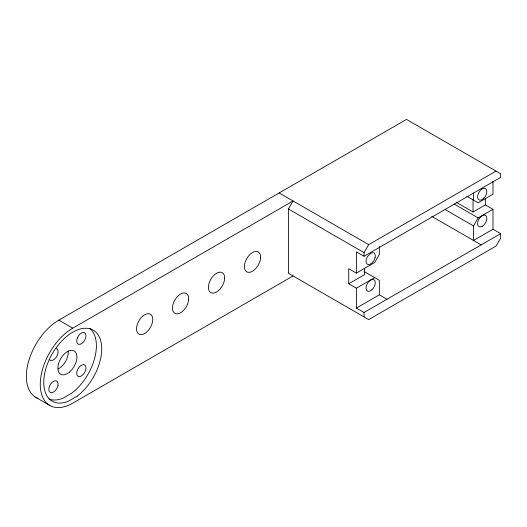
<?xml version="1.0" encoding="UTF-8"?>
<svg xmlns="http://www.w3.org/2000/svg" width="527" height="527" viewBox="0 0 527 527"><rect width="100%" height="100%" fill="white"/><g stroke="black" fill="none" stroke-linecap="round" stroke-linejoin="round"><path stroke-width="0.79" d="M293.071 275.95L72.739 403.162A45.921 26.515 -60 0 1 40.263 384.414A45.921 26.515 -60 0 1 72.739 328.169L293.071 200.965L288.434 208.995L288.434 273.269L368.683 319.606L496.012 246.089L500.65 238.059L500.65 233.639L492.995 229.219L473.516 240.47L473.516 225.931L478.154 217.895L492.995 209.324L492.995 229.219M364.506 268.309L364.506 274.672L348.736 283.776L356.39 288.197L356.39 308.091L364.045 312.504L500.65 233.639M356.39 308.091L379.348 294.83L379.348 280.292L364.111 271.497M379.348 246.531L379.348 254.469L374.71 262.505L356.39 273.085L348.736 268.665L348.736 283.776M473.516 200.102L473.516 192.961M492.995 209.324L485.341 204.904L485.341 198.541M492.995 181.143L492.995 194.213L478.154 202.783L466.843 196.255M37.733 398.313A45.921 26.515 -60 0 1 28.359 362.24A45.921 26.515 -60 0 1 58.82 320.139L406.488 119.418L500.65 173.785L500.65 177.395L364.045 256.267L364.045 252.65L368.683 244.62L496.012 171.104M58.306 368.893L59.801 367.984A13.445 7.767 -60 0 0 67.048 358.386L68.121 354.559L68.279 351.041M456.757 202.599L473.048 212.006L485.341 204.904M356.39 288.197L374.71 277.617M454.122 204.021L478.154 217.895M445.21 209.588L473.516 225.931M431.771 216.366L481.171 244.884M279.158 192.928L368.683 244.62M288.434 208.995L364.045 252.65M364.045 256.267L356.39 251.847L356.39 273.085M379.348 294.83L387.002 299.25M58.82 320.139L72.739 328.169M35.862 397.398L49.775 405.434M473.048 199.278L473.048 212.006M364.045 312.504L364.045 316.925M89.742 328.347A41.001 23.669 -60 0 1 94.524 358.762A41.001 23.669 -60 0 1 71.935 393.03L62.865 398.267A41.001 23.669 -60 0 1 48.925 399.051M55.783 348.558A6.561 3.788 -60 0 1 57.476 349.539L57.944 350.56A6.561 3.788 -60 0 1 52.259 360.402L51.145 360.514A6.561 3.788 -60 0 1 49.446 359.533M57.944 385.527L57.476 387.088A6.561 3.788 -60 0 1 50.184 392.411A6.561 3.788 -60 0 1 51.145 383.432L52.259 382.246A6.561 3.788 -60 0 1 57.944 385.527M77.324 338.084L76.863 339.638A6.561 3.788 -60 0 0 82.541 342.919L83.661 341.74A6.561 3.788 -60 0 0 84.623 332.761A6.561 3.788 -60 0 0 77.324 338.084M375.132 257.413L374.671 258.968A6.561 3.788 -60 0 1 371.851 263.092L369.453 264.475L368.333 264.587A6.561 3.788 -60 0 1 367.372 256.715L370.652 253.256L372.971 252.631A6.561 3.788 -60 0 1 375.132 257.413M142.586 316.266L141.381 317.445A11.482 6.627 -60 0 0 136.533 328.281L136.559 329.737A11.482 6.627 -60 0 0 144.793 333.433A11.482 6.627 -60 0 0 152.738 320.027L152.711 318.572A11.482 6.627 -60 0 0 142.586 316.266M77.271 396.113L68.2 401.35A41.001 23.669 -60 0 1 48.425 361.469A41.001 23.669 -60 0 1 97.047 333.393A41.001 23.669 -60 0 1 77.271 396.113M83.661 364.658L82.541 364.77A6.561 3.788 -60 0 0 76.863 374.605L77.324 375.632A6.561 3.788 -60 0 0 84.623 372.53A6.561 3.788 -60 0 0 83.661 364.658M260.588 257.762L260.562 256.306A11.482 6.627 -60 0 0 252.321 252.611A11.482 6.627 -60 0 0 244.376 266.016L244.403 267.472A11.482 6.627 -60 0 0 252.637 271.168A11.482 6.627 -60 0 0 260.588 257.762M224.634 278.519L224.614 277.064A11.482 6.627 -60 0 0 216.373 273.361A11.482 6.627 -60 0 0 208.428 286.767L208.455 288.229A11.482 6.627 -60 0 0 216.689 291.925A11.482 6.627 -60 0 0 224.634 278.519M188.686 299.277L188.659 297.821A11.482 6.627 -60 0 0 180.425 294.119A11.482 6.627 -60 0 0 172.481 307.524L172.507 308.98A11.482 6.627 -60 0 0 180.741 312.682A11.482 6.627 -60 0 0 188.686 299.277M483.411 198.686A6.561 3.788 -60 0 0 485.492 188.521A6.561 3.788 -60 0 0 477.732 195.405A6.561 3.788 -60 0 0 483.411 198.686M371.851 289.876A6.561 3.788 -60 0 0 373.933 279.712A6.561 3.788 -60 0 0 366.173 286.589A6.561 3.788 -60 0 0 371.851 289.876M482.212 226.34A6.561 3.788 -60 0 0 486.23 215.984A6.561 3.788 -60 0 0 478.193 220.629A6.561 3.788 -60 0 0 482.212 226.34M69.366 372.194A13.445 7.767 -60 0 0 74.478 351.166A13.445 7.767 -60 0 0 58.365 364.394A13.445 7.767 -60 0 0 69.366 372.194"/></g></svg>
